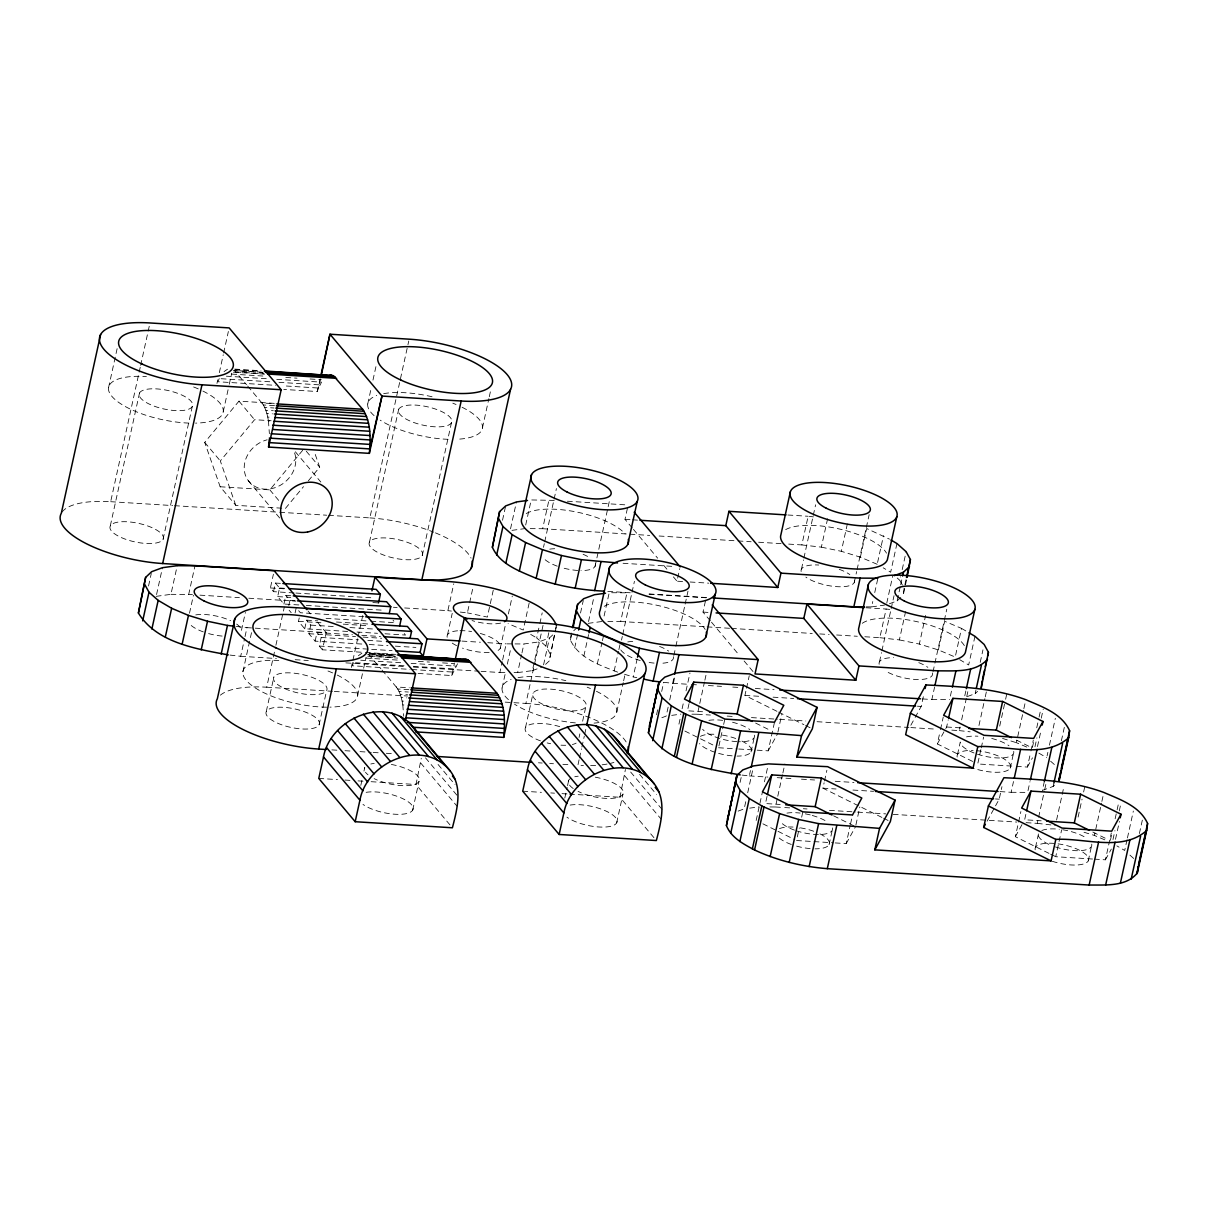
<?xml version="1.0" encoding="UTF-8"?>
<svg xmlns="http://www.w3.org/2000/svg" width="1208" height="1208" viewBox="0 0 1208 1208"><rect width="100%" height="100%" fill="white"/><g stroke="black" fill="none" stroke-linecap="round" stroke-linejoin="round"><path stroke-width="0.75" stroke-dasharray="5 3.75" d="M449.965 824.898L415.99 784.505L421.275 758.262M653.921 837.657L619.946 797.265L625.427 769.436M545.593 664.355L549.232 660.942L555.272 630.651M556.224 627.043L549.232 660.942M617.605 672.131C600.134 665.336 578.859 658.315 570.387 640.044L571.308 633.037M904.112 588.205L903.191 595.212L906.74 579.085M320.498 379.07L317.357 391.528L283.759 389.429M108.539 387.723L117.81 345.548M62.121 512.011A78.158 26.984 12.4 0 1 110.668 501.697L140.249 367.187M140.657 365.344L149.565 324.801M110.305 525.842L139.524 392.947M148.539 586.001L151.287 573.468M163.05 539.387A27.346 9.453 12.4 0 0 127.58 521.796A27.346 9.453 12.4 0 0 119.396 536.654A27.346 9.453 12.4 0 0 163.05 539.387L192.268 406.507A27.346 9.453 12.4 0 0 156.783 388.901A27.346 9.453 12.4 0 0 148.614 403.774A27.346 9.453 12.4 0 0 192.268 406.507M156.557 594.547L162.461 567.684M216.957 383.434L217.742 379.841M219.328 372.683L223.254 354.774M223.646 352.978L228.372 331.49M156.164 596.344L170.932 594.336L177.229 565.691M223.238 411.717L228.886 386.047M229.293 384.204L231.709 373.212M170.932 594.336L188.674 594.457L194.986 565.797M189.49 613.226L193.431 595.317M241.449 630.365L245.39 612.456M230.033 655.083L240.694 656.291L244.62 638.383M245.013 636.601L246.991 627.647L326.19 632.599L322.4 649.783L363.472 652.35M242.899 671.754L252.185 629.579M294.057 592.947L273.521 591.663L270.396 587.949L273.416 574.193M317.357 391.528L320.12 378.995M273.521 591.663L275.409 583.056L281.011 583.404M298.859 604.951L283.925 604.03L277.674 596.601L279.561 588.009L275.409 583.056M283.925 604.03L285.813 595.423L291.415 595.786M220.384 695.174A78.158 26.984 12.4 0 1 266.696 687.216L275.515 647.095M275.907 645.268L284.333 606.975M288.833 605.54L289.965 600.376L285.813 595.423M266.319 711.361L273.884 676.978M295.084 612.954L296.217 607.79M347.647 631.452L304.718 628.764L298.482 621.335L299.237 617.907M304.718 628.764L306.606 620.157L317.81 620.867M361.781 644.045L315.122 641.131L308.886 633.702L310.773 625.11L306.606 620.157M315.122 641.131L317.009 632.524L352.479 634.744M367.73 403.94L371.354 387.436M372.97 380.097L376.201 365.435M322.4 649.783L319.289 646.069L321.177 637.477L317.009 632.524M319.063 724.906A27.346 9.453 12.4 0 0 283.593 707.314A27.346 9.453 12.4 0 0 275.424 722.173A27.346 9.453 12.4 0 0 319.063 724.906L326.628 690.523A27.346 9.453 12.4 0 0 291.158 672.931A27.346 9.453 12.4 0 0 282.989 687.79A27.346 9.453 12.4 0 0 326.628 690.523M328.546 515.318L369.859 517.9L408.757 341.018M369.482 542.045L398.7 409.165M351.317 667.45L352.51 662.075M352.902 660.293L357.628 638.806M358.021 637.009L362.747 615.521M357.613 695.748L363.246 670.062M363.653 668.235L366.069 657.227M360.815 785.396L362.007 780.021M363.97 771.066L364.756 767.488A28.131 9.709 12.4 0 0 367.987 774.796M422.241 555.605A27.346 9.453 12.4 0 0 386.756 537.998A27.346 9.453 12.4 0 0 378.587 552.871A27.346 9.453 12.4 0 0 422.241 555.605L451.46 422.709A27.346 9.453 12.4 0 0 415.975 405.118A27.346 9.453 12.4 0 0 407.806 419.976A27.346 9.453 12.4 0 0 451.46 422.709M482.43 427.934L488.878 398.595M489.285 396.752L490.493 391.256M404.665 607.956L447.866 610.659L453.77 583.796M447.504 634.804L452.23 613.317M412.713 810.07L419.01 781.425M418.119 673.445L451.716 675.544L454.48 663.011M460.293 612.079L467.39 612.879L472.902 587.813M502.513 520.255L505.654 505.925M493.257 590.199L487.353 617.062L467.39 612.879M510.531 528.817L516.435 501.954M525.691 525.027L531.203 499.946L554.472 500.399M500.248 648.364L505.759 623.283M508.372 613.951L512.298 596.042M481.101 671.331L499.87 672.509L502.241 661.758M502.634 659.976L506.182 643.849L513.279 643.894M502.09 687.971L505.729 671.467M507.33 664.128L510.561 649.451M530.221 528.636L542.649 528.711L548.945 500.067M529.134 603.169L523.23 630.032L508.085 623.615M543.494 547.345L544.295 543.676M544.702 541.833L556.42 488.576M514.079 672.599L517.628 672.614L521.569 654.706M521.962 652.924L523.925 643.97L538.692 641.961L549.474 637.975L553.098 634.562M550.153 653.936L545.865 646.084L536.684 637.93L539.447 625.397M539.84 623.6L542.196 612.864M517.628 672.614L532.396 670.621L538.692 641.961M505.216 702.135L525.888 703.418L530.297 683.366M530.689 681.538L543.117 625.019M525.51 727.563L533.075 693.181M545.865 646.084L549.413 629.972M543.57 664.838L549.474 637.975M555.665 628.87L556.45 625.291M570.387 640.044L571.973 632.871M580.519 613.015L583.283 600.482M574.676 647.896L578.209 631.769M595.031 566.416L609.572 500.293M588.538 621.576L593.656 598.292M583.857 656.05L588.583 634.562M632.252 527.971L625.004 519.334L627.752 506.801M604.091 615.989L609.209 592.705L626.967 592.826L620.655 621.471L606.461 621.38M564.785 798.141L567.141 787.405M567.534 785.608L568.711 780.232M579.055 737.499L579.855 733.875M582.634 721.206L585.82 706.74A27.346 9.453 12.4 0 0 550.35 689.134A27.346 9.453 12.4 0 0 542.166 704.007A27.346 9.453 12.4 0 0 585.82 706.74M597.311 663.947L602.037 642.46M602.43 640.678L603.623 635.302M579.085 759.787L577.892 765.268A78.158 26.984 12.4 0 0 583.434 765.525M579.493 757.975L581.501 748.854M581.894 747.027L584.31 736.095M584.702 734.268L585.91 728.801M614.147 671.074L618.481 651.369M618.874 649.587L620.444 642.414M621.501 640.104L622.316 636.435M622.709 634.593L631.603 594.185M632.01 592.343L634.426 581.335M616.79 711.95L623.253 682.611M623.645 680.784L624.853 675.272M636.812 677.673L633.188 676.918L637.129 659.009M616.669 822.829L622.966 794.185M682.611 581.531L677.009 581.184L679.757 568.651M656.563 714.728L657.741 709.353M661.682 691.444L663.645 682.49M673.853 655.491L675.468 648.152M675.861 646.31L684.755 605.903M685.147 604.06L687.986 591.21M663.796 682.309L672.675 683.305L674.245 676.148M668.13 707.163L666.152 716.117L660.006 718.398M669.7 700.006L674.819 676.722M710.259 620.731L703.011 612.094L705.759 599.561M678.941 724.136L680.119 718.76M682.112 708.749L683.683 701.591M686.038 690.84L689.979 672.931M689.028 703.63L687.443 710.787L705.85 711.95M691.912 714.185L697.394 714.23L699.372 705.276M699.764 703.479L704.49 681.991M704.883 680.195L706.846 671.24M718.926 745.955L723.245 726.25M723.652 724.468L724.83 719.092M776.94 711.301L744.928 695.415L746.106 690.04M746.499 688.243L749.262 675.71M740.081 782.422L741.667 775.249M751.044 751.935L754.2 737.605M742.029 775.083L749.277 775.913L750.455 770.538M788.688 544.098L801.84 544.929L808.137 516.269L813.467 516.873M745.744 801.719L744.173 808.877L738.013 811.157M747.707 792.765L752.826 769.481M801.478 569.074L803.486 559.893M803.894 558.051L815.611 504.778M757.159 750.168L768.197 750.847L774.509 722.203M756.163 820.474L762.459 791.829M764.453 781.803L767.593 767.473M777.892 732.139L781.833 714.23M801.84 544.929L821.365 547.149L827.661 518.489M767.035 796.389L765.464 803.546L780.172 804.468M769.919 806.944L775.415 806.989L777.378 798.035M777.771 796.238L782.497 774.751M782.89 772.954L784.868 764M877.189 564.287L860.368 557.16L841.327 551.316L847.623 522.671M797.325 836.918L799.288 827.963M801.659 817.227L802.837 811.851M854.222 582.618L856.638 571.595M857.046 569.768L865.925 529.361M866.332 527.519L869.156 514.653M860.368 557.16L866.665 528.515L889.481 539.145M881.915 817.423L822.935 788.175L824.113 782.799M824.52 781.002L826.876 770.266M877.582 562.49L883.501 535.627M866.272 606.839L871.602 606.884L872.78 601.509M874.743 592.554L877.899 578.224M829.065 844.679L832.206 830.364M896.955 543.54L890.658 572.199L883.184 567.805M886.763 603.079L892.667 576.216M864.822 636.752L879.847 637.688L886.159 609.028L889.707 609.436M879.484 661.833L881.508 652.637M881.9 650.81L890.794 610.402M891.187 608.56L894.026 595.71M902.406 585.065L899.839 580.353L900.624 576.76M902.21 569.602L906.136 551.694M889.435 603.743L897.136 600.889L900.292 586.559M900.685 584.778L902.648 575.823M835.181 842.927L846.219 843.607L850.145 825.698M850.553 823.916L852.516 814.962M904.913 584.612L906.483 577.454M855.913 824.898L859.839 806.989M879.847 637.688L899.371 639.908L905.668 611.248M938.374 649.919L944.671 621.274L961.508 628.386L955.211 657.046L938.374 649.919L919.333 644.075L925.63 615.431M915.151 717.416L921.191 706.438L923.546 695.687M933.029 671.708L946.77 609.255M922.474 698.934L931.851 699.523L934.615 686.99M972.666 761.448L937.332 743.932L940.096 731.399M940.488 729.602L943.237 717.069M950.394 696.05L951.964 688.892M937.332 743.932L946.634 727.005L948.22 719.847M974.962 636.299L968.665 664.959L959.696 659.674M964.769 695.838L965.947 690.463M951.813 730.13L959.258 730.598L960.043 727.02M961.628 719.862L966.355 698.36M966.747 696.578L968.318 689.406M957.491 754.592L960.254 742.044M980.216 662.361L982.965 649.829M967.457 696.503L975.158 693.649L975.943 690.07M978.963 725.495L984.867 698.632M985.26 696.85L986.438 691.474M980.866 749.624L977.71 763.954L1014.509 766.265M981.258 747.843L983.614 737.091M999.711 726.099L1005.222 701.018M1005.615 699.236L1006.793 693.86M987.117 821.168L999.197 799.198L1001.945 786.665M1010.235 768.137L1013.391 753.807M1026.8 747.088L1016.381 742.678L1023.478 710.455M1023.871 708.658L1025.441 701.501M999.982 791.587L1011.141 792.297L1013.497 781.546M1016.351 766.37L1027.389 767.065L1030.545 752.735M1030.937 750.953L1033.293 740.202M1032.402 747.495L1033.973 740.338M1036.736 727.805L1038.699 718.851M1039.091 717.054L1040.677 709.896M1034.969 746.786L1036.932 737.831M1041.266 718.141L1043.229 709.187M1048.997 853.376L1015.354 836.691L1020.866 811.61M1037.476 746.559L1041.024 730.447M1028.008 790.606L1029.986 781.651M1025.834 814.388L1024.656 819.764L1041.205 820.806M1047.079 755.921L1047.865 752.342M1049.435 745.17L1055.339 718.307M1044.346 781.44L1042.383 790.394L1053.165 786.408L1056.532 783.237M1026.105 822.663L1037.279 823.358L1044.361 791.119M1044.754 789.337L1046.324 782.165M1035.498 847.352L1038.654 833.022A27.346 9.453 12.4 0 0 1052.092 845.751M1061.379 740.791L1064.52 726.461M1053.165 786.408L1053.95 782.829M1056.577 820.051L1064.052 786.015M1092.53 859.024L1055.732 856.714L1061.636 829.851M1078.11 817.061L1082.051 799.152M1083.621 791.995L1084.799 786.619M1088.257 860.896L1091.398 846.566M1104.807 839.847L1094.403 835.438L1101.485 803.199M1101.877 801.417L1103.055 796.042M1094.357 859.13L1105.411 859.824L1111.315 832.961M1110.409 840.255L1111.994 833.097M1115.135 818.767L1116.72 811.61M1117.113 809.813L1118.684 802.656M1112.976 839.545L1114.954 830.591M1119.272 810.9L1120.858 803.728M1115.497 839.318L1119.423 821.41M1127.049 839.726L1124.693 850.462L1116.871 845.887M1127.441 837.929L1133.346 811.066M1139.386 833.55L1142.542 819.22M451.716 675.544L457.5 663.826M219.252 378.602L217.848 381.743L275.681 385.352M276.753 379.342L321.524 382.151L318.595 388.04L283.155 385.82M353.627 662.618L352.207 665.759L410.056 669.383M768.197 750.847L777.499 733.936M910.832 725.268L914.29 718.986M846.219 843.607L855.521 826.695M1027.389 767.065L1032.463 757.839M1015.354 836.691L1022.965 822.844M1105.411 859.824L1111.315 849.058M281.751 508.191L235.756 505.306L220.158 486.764L204.726 442.4L238.973 401.147L273.929 403.336M235.756 505.306L220.324 460.943L254.571 419.704L271.136 420.731M220.158 486.764L269.822 489.859L304.084 448.606M285.435 508.417L303.495 486.658M308.312 480.859L319.682 467.164L314.79 453.106M573.74 630.757L577.364 627.345M897.136 600.889L900.775 597.477M975.158 693.649L977.574 691.384M224.054 371.596L227.512 369.225M358.414 655.627L361.887 653.256M532.396 670.621L541.637 667.209M511.981 530.357L524.906 528.606M588.145 623.358L602.913 621.365M871.602 606.884L884.513 605.117M671.693 715.378L680.919 714.124M749.7 808.137L758.941 806.884M515.046 643.909L523.925 643.97M499.87 672.509L505.201 672.539M931.851 699.523L949.609 699.628M1011.141 792.297L1027.615 792.388M234.729 369.089L260.988 370.765M234.986 369.693L261.109 371.324M262.302 372.23L234.322 370.478L246.507 384.673M233.235 370.645L263.087 372.502M235.862 372.019L263.857 373.77M233.386 372.185L265.096 374.163M231.709 374.087L265.292 376.186M285.813 377.47L297.002 378.164M310.063 378.98L321.268 379.69M226.364 376.186L267.421 378.753M221.124 378.723L271.498 381.864M278.957 382.332L320.014 384.899M247.685 386.077L261.864 402.944L274.926 403.759M261.864 402.944L263.314 404.952L274.503 405.661M263.314 404.952L264.643 407.398L273.974 407.987M264.643 407.398L265.82 410.267L273.295 410.72M265.82 410.267L266.862 413.483L272.464 413.831M266.862 413.483L267.738 417.047L271.468 417.273M267.738 417.047L268.433 420.882L272.162 421.124M567.367 501.214L628.145 505.019M787.888 515.001L808.137 516.269M625.004 519.334L630.591 519.697M632.464 519.802L638.066 520.165M110.668 501.697L172.653 505.578M174.526 505.684L277.825 512.147M279.712 512.268L326.658 515.212M542.649 528.711L649.708 535.416M659.1 536.005L736.11 540.822M737.982 540.927L751.134 541.758M758.639 542.226L781.183 543.63M623.056 563.275L674.623 566.507M690.07 581.999L708.734 583.162M607.805 591.376L630.35 592.781M649.119 593.959L707.344 597.598M649.058 594.2L706.151 597.779M865.894 607.76L886.159 609.028M703.011 612.094L708.613 612.456M279.561 588.009L285.163 588.356M270.396 587.949L287.202 588.991M295.915 593.053L374.314 597.96M277.674 596.601L290.751 597.416M372.879 602.55L378.481 602.913M289.965 600.376L295.567 600.723M188.674 594.457L192.434 594.683M199.954 595.151L239.395 597.628M248.788 598.217L295.733 601.146M393.4 607.262L397.16 607.488M620.655 621.471L705.185 626.756M707.058 626.876L729.602 628.281M731.474 628.402L812.244 633.46M819.749 633.928L829.141 634.517M836.646 634.985L857.318 636.269M306.319 605.419L384.718 610.327M363.834 616.714L300.369 612.743L298.285 610.266M326.054 618.375L368.984 621.063M370.856 621.184L395.122 622.694L393.038 620.217M336.473 622.029L370.071 624.128M298.482 621.335L322.747 622.86M343.283 624.143L369.406 625.774M310.773 625.11L336.911 626.741M349.973 627.556L374.238 629.081M356.994 632.026L377.515 633.309M384.99 633.777L405.511 635.061L403.442 632.584M461.969 641.086L480.391 642.233M487.76 642.701L506.182 643.849M361.811 635.332L380.475 636.495M308.886 633.702L355.545 636.631M363.019 637.099L381.683 638.262M321.177 637.477L358.504 639.817M367.836 640.391L384.642 641.448M369.255 644.513L387.919 645.676M395.394 646.144L415.914 647.428M319.289 646.069L392.087 650.629M365.329 652.471L395.197 654.343M369.089 653.105L395.348 654.796M370.781 653.679L395.046 655.189M369.346 653.724L395.469 655.355M394.805 656.14L368.682 654.51L380.867 668.704M367.594 654.661L395.59 656.412M370.237 656.05L396.345 657.681M367.745 656.201L397.598 658.073M366.069 658.103L399.652 660.202M418.315 661.38L429.504 662.075M442.566 662.89L453.755 663.585M360.739 660.217L401.781 662.784M411.113 663.358L455.884 666.167M355.484 662.739L404.001 665.774M413.332 666.363L454.374 668.93M240.694 656.291L276.375 658.526M295.16 659.704L308.297 660.519M345.865 662.875L404.091 666.514M413.483 667.103L479.214 671.21M672.675 683.305L689.572 684.362M691.444 684.483L697.091 684.845M708.356 685.54L721.508 686.37M732.773 687.065L740.278 687.548M755.302 688.485L774.086 689.662M411.913 669.504L452.97 672.071M744.928 695.415L761.81 696.472M773.06 697.167L793.686 698.466M917.431 706.197L921.191 706.438M382.045 670.108L396.239 686.975L409.301 687.79M396.239 686.975L397.674 688.983L408.878 689.677M397.674 688.983L399.002 691.429L408.334 692.018M946.634 727.005L963.199 728.046M399.002 691.429L400.195 694.283L407.655 694.751M266.696 687.216L332.427 691.323M334.299 691.444L407.549 696.019M697.394 714.23L710.425 715.045M727.171 716.087L734.615 716.555M751.452 717.597L777.71 719.243M779.583 719.364L805.827 721.01M817.076 721.704L908.96 727.458M910.832 727.578L936.925 729.209M400.195 694.283L401.222 697.514L406.824 697.862M401.222 697.514L402.098 701.063L405.828 701.304M402.098 701.063L402.793 704.913L406.522 705.14M718.534 747.752L736.925 748.9M738.768 749.02L755.332 750.047M331.853 749.881L337.485 750.228M344.99 750.697L352.51 751.165M360.014 751.633L371.294 752.342M373.166 752.463L378.799 752.811M386.318 753.279L391.951 753.626M538.451 762.792L542.196 763.033M549.716 763.501L553.475 763.743M562.868 764.317L568.5 764.679M749.277 775.913L767.895 777.076M777.197 777.665L792.086 778.586M801.463 779.175L814.585 779.99M835.211 781.289L853.965 782.452M822.935 788.175L836.057 788.99M852.939 790.047L873.565 791.331M995.452 798.956L999.197 799.198M318.776 778.42L337.47 779.598M344.944 780.051L350.562 780.413M358.036 780.881L363.638 781.229M371.113 781.697L415.99 784.505M522.732 791.18L541.426 792.342M550.773 792.931L554.517 793.173M561.992 793.641L567.609 793.988M569.466 794.109L619.946 797.265M775.415 806.989L782.86 807.442M784.717 807.563L790.304 807.91M803.32 808.726L807.05 808.967M829.458 810.357L855.717 812.003M857.589 812.123L885.721 813.875M893.21 814.358L1016.804 822.074M796.54 840.511L833.339 842.806M447.866 610.659L451.414 611.067M236.345 626.423L246.991 627.647M959.258 730.598L970.13 731.837M1037.279 823.358L1055.399 825.426M821.365 547.149L841.327 551.316M899.371 639.908L919.333 644.075M1002.534 738.435L1016.381 742.678M624.536 674.26L633.188 676.918M1084.014 832.252L1094.403 835.438M1016.502 740.126L1031.647 747.646M1092.832 832.055L1107.978 839.56M778.631 712.131L803.909 724.664M805.6 725.51L810.644 728.016M1050.673 854.207L1055.732 856.714M755.634 723.079L770.779 730.598M883.607 818.269L888.665 820.776M684.876 731.051L713.475 745.245M833.641 815.838L853.83 825.849M762.882 823.811L776.351 830.485M778.028 831.33L794.849 839.666M961.508 628.386L967.487 631.905M1038.865 753.128L1046.672 757.703M530.705 634.411L536.684 637.93M897.212 578.013L899.839 580.353M1050.613 761.206L1055.868 765.872M1129.933 855.128L1133.874 858.631M633.46 529.406L657.65 558.171M663.705 565.359L667.329 569.678M673.385 576.865L677.009 581.184M711.482 622.165L739.296 655.249M744.128 661.003L753.807 672.494M639.606 774.343L656.593 794.547M630.667 772.048L662.211 809.556M624.672 775.763L661.078 819.054M306.303 451.248L319.682 467.164M295.356 451.777L320.845 482.067M238.973 401.147L254.571 419.704M269.822 489.859L279.425 501.275M248.289 480.678L279.833 518.187M204.726 442.4L220.324 460.943M438.066 764.468L455.054 784.671M308.04 611.021L310.456 613.89M317.719 622.528L326.19 632.599M425.488 757.839L458.255 796.797M420.716 763.018L457.122 806.295M289.12 610.206L291.204 612.683M402.793 704.913L403.699 716.193M268.433 420.882L269.384 433.642M832.538 827.903A27.346 9.453 12.4 0 1 796.057 830.681M794.456 830.123A27.346 9.453 12.4 0 1 780.64 822.014M786.937 813.105A27.346 9.453 12.4 0 1 800.104 813.06M805.313 813.845A27.346 9.453 12.4 0 1 810.553 814.992M812.259 815.46A27.346 9.453 12.4 0 1 826.408 821.365M819.96 833.867A27.346 9.453 12.4 0 1 814.992 848.846M810.13 848.605A27.346 9.453 12.4 0 1 792.901 845.011M791.3 844.452A27.346 9.453 12.4 0 1 777.484 836.329M779.507 828.612A27.346 9.453 12.4 0 1 793.58 827.087M800.421 827.857A27.346 9.453 12.4 0 1 814.071 831.376M1035.18 849.798A27.346 9.453 12.4 0 1 1064.278 844.981A27.346 9.453 12.4 0 1 1087.744 861.621A27.346 9.453 12.4 0 1 1050.492 860.655M1091.715 844.12A27.346 9.453 12.4 0 1 1053.648 846.325M1041.855 830.5A27.346 9.453 12.4 0 1 1059.295 829.277M1062.753 829.745A27.346 9.453 12.4 0 1 1087.004 838.518M673.369 656.714A27.346 9.453 12.4 0 1 661.984 663.252M654.102 663.086A27.346 9.453 12.4 0 1 648.938 662.437M640.24 660.519A27.346 9.453 12.4 0 1 619.976 648.077M627.767 641.916A27.346 9.453 12.4 0 1 634.351 641.463M659.598 646.446A27.346 9.453 12.4 0 1 668.658 651.112M932.546 672.931A27.346 9.453 12.4 0 1 916.041 679.485A27.346 9.453 12.4 0 1 885.283 670.817M879.152 664.279A27.346 9.453 12.4 0 1 893.543 657.665M918.79 662.648A27.346 9.453 12.4 0 1 927.835 667.329M862.285 623.298A54.707 18.89 12.4 0 1 916.434 621.546A54.707 18.89 12.4 0 1 964.513 645.933M604.211 606.341A54.707 18.89 12.4 0 1 658.36 605.586A54.707 18.89 12.4 0 1 705.185 629.459M366.145 792.327A28.131 9.709 12.4 0 1 406.205 800.496A28.131 9.709 12.4 0 1 402.626 814.177A28.131 9.709 12.4 0 1 362.974 804.422M391.347 764.438A28.131 9.709 12.4 0 1 417.862 782.769A28.131 9.709 12.4 0 1 374.118 778.616M370.811 764A28.131 9.709 12.4 0 1 374.223 763.441M570.101 805.087A28.131 9.709 12.4 0 1 610.176 813.256A28.131 9.709 12.4 0 1 606.582 826.936A28.131 9.709 12.4 0 1 566.929 817.182M595.302 777.182A28.131 9.709 12.4 0 1 621.818 795.528A28.131 9.709 12.4 0 1 578.073 791.376M573.226 788.522A28.131 9.709 12.4 0 1 570.901 778.194M574.781 776.759A28.131 9.709 12.4 0 1 578.194 776.2M754.517 735.144A27.346 9.453 12.4 0 1 738.556 741.727M736.925 741.652A27.346 9.453 12.4 0 1 702.633 729.255M708.93 720.346A27.346 9.453 12.4 0 1 723.819 720.512M732.546 722.233A27.346 9.453 12.4 0 1 749.806 729.541M741.954 741.108A27.346 9.453 12.4 0 1 736.986 756.087M732.124 755.846A27.346 9.453 12.4 0 1 699.477 743.569M700.429 736.382A27.346 9.453 12.4 0 1 715.574 734.328M722.414 735.113A27.346 9.453 12.4 0 1 736.065 738.616M976.426 750.666A27.346 9.453 12.4 0 1 1010.567 767.261A27.346 9.453 12.4 0 1 972.485 767.895M957.174 757.038A27.346 9.453 12.4 0 1 973.15 750.455M1013.708 751.361A27.346 9.453 12.4 0 1 975.626 753.581M974.071 752.992A27.346 9.453 12.4 0 1 960.315 742.709M966.536 736.88A27.346 9.453 12.4 0 1 977.921 736.216M991.738 738.45A27.346 9.453 12.4 0 1 1008.997 745.759M369.859 517.9A78.158 26.984 12.4 0 1 433.702 532.169M435.439 532.864A78.158 26.984 12.4 0 1 471.044 558.111M294.586 452.879A27.346 23.42 -40.1 0 1 276.209 487.247A27.346 23.42 -40.1 0 1 244.605 472.192A27.346 23.42 -40.1 0 1 267.134 439.803M462.09 407.262A58.618 20.234 12.4 0 1 457.892 439.214M448.077 439.304A58.618 20.234 12.4 0 1 380.218 420.188M374.087 415.612A58.618 20.234 12.4 0 1 376.73 395.484M383.706 393.642A58.618 20.234 12.4 0 1 433.959 397.236M452.819 403.185A58.618 20.234 12.4 0 1 456.05 404.499M202.899 391.06A58.618 20.234 12.4 0 1 195.56 423.132M188.886 423.087A58.618 20.234 12.4 0 1 112.555 397.115A58.618 20.234 12.4 0 1 146.394 376.534M193.627 386.968A58.618 20.234 12.4 0 1 199.954 389.656M613.921 762.429A78.158 26.984 12.4 0 1 610.402 763.365M607.065 764.06A78.158 26.984 12.4 0 1 601.569 764.875M595.635 765.374A78.158 26.984 12.4 0 1 590.591 765.57M525.888 703.418A78.158 26.984 12.4 0 1 626.197 742.044M576.14 743.116A27.346 9.453 12.4 0 1 572.365 744.505M565.737 745.26A27.346 9.453 12.4 0 1 560.98 745.17M550.652 743.735A27.346 9.453 12.4 0 1 547.164 742.92M540.505 740.881A27.346 9.453 12.4 0 1 526.945 726.023A27.346 9.453 12.4 0 1 559.999 726.718M596.45 691.293A58.618 20.234 12.4 0 1 592.252 723.23M575.37 722.882A58.618 20.234 12.4 0 1 514.578 704.219M508.447 699.643A58.618 20.234 12.4 0 1 511.105 679.5M518.066 677.673A58.618 20.234 12.4 0 1 565.842 680.648M587.179 687.201A58.618 20.234 12.4 0 1 590.41 688.515M337.274 675.076A58.618 20.234 12.4 0 1 329.92 707.148M326.643 707.178A58.618 20.234 12.4 0 1 247.655 681.901A58.618 20.234 12.4 0 1 280.754 660.565M327.987 670.999A58.618 20.234 12.4 0 1 334.314 673.671M500.656 623.086A27.346 9.453 12.4 0 1 472.056 620.565M222.121 636.072A27.346 9.453 12.4 0 1 206.568 633.007M203.306 631.905A27.346 9.453 12.4 0 1 189.49 623.796M195.787 614.902A27.346 9.453 12.4 0 1 230.592 620.67M236.662 624.098A27.346 9.453 12.4 0 1 241.373 629.7M480.301 633.46A27.346 9.453 12.4 0 1 498.134 650.357M489.18 652.441A27.346 9.453 12.4 0 1 462.498 648.122M456.594 645.631A27.346 9.453 12.4 0 1 451.883 642.867M447.171 637.265A27.346 9.453 12.4 0 1 458.557 630.727M460.021 630.667A27.346 9.453 12.4 0 1 471.603 631.542M595.348 563.955A27.346 9.453 12.4 0 1 580.972 570.569M577.756 570.463A27.346 9.453 12.4 0 1 563.94 568.213M557.265 566.174A27.346 9.453 12.4 0 1 543.449 558.051M549.746 549.157A27.346 9.453 12.4 0 1 557.93 548.734M583.102 554.291A27.346 9.453 12.4 0 1 590.636 558.353M854.539 580.172A27.346 9.453 12.4 0 1 836.948 586.665A27.346 9.453 12.4 0 1 805.857 577.122M801.146 571.52A27.346 9.453 12.4 0 1 818.737 565.027M839.228 569.315A27.346 9.453 12.4 0 1 849.828 574.57M785.653 529.648A54.707 18.89 12.4 0 1 840.164 529.179A54.707 18.89 12.4 0 1 886.506 553.173M526.205 513.581A54.707 18.89 12.4 0 1 576.85 512.071A54.707 18.89 12.4 0 1 625.155 533.906"/><path stroke-width="1.5" d="M269.218 439.606L268.569 447.066L369.361 453.362C370.584 438.625 371.249 422.03 362.627 409.24L333.438 375.718L264.582 370.947M416.005 731.897L503.736 737.393C504.959 722.656 505.608 706.046 496.986 693.271L467.813 659.734L397.221 654.917M228.267 654.887C196.557 648.998 156.481 642.807 138.407 613.015L145.624 577.364L151.695 571.671L162.461 567.684L177.229 565.691L194.986 565.797L274.171 570.75L306.832 609.587M138.407 613.015L145.624 577.364M604.045 591.135C580.927 590.108 557.99 585.956 536.141 578.315C519.953 571.278 500.097 564.634 492.381 547.284L499.599 511.618L505.654 505.925L516.435 501.954L527.519 500.444M492.381 547.284L499.599 511.618M573.151 627.511L577.62 604.378L583.675 598.685L594.442 594.714L605.525 593.204M740.217 774.887C708.235 769.269 666.786 762.837 648.409 732.803L658.707 683.32M648.409 732.803L658.768 682.807L664.823 677.129L675.604 673.143L690.372 671.135L749.655 673.913L817.061 707.36L812.335 728.847L796.812 757.099L973.059 768.122L977.785 746.635L910.379 713.188L925.917 684.951C959.56 686.612 993.882 687.85 1025.834 699.704C1042.006 706.74 1061.877 713.384 1069.593 730.734L1068.672 737.741C1044.271 759.424 1006.732 744.928 977.785 746.635M1146.739 830.002L1137.302 872.976C1126.128 887.019 1105.245 884.785 1089.148 885.056L827.299 868.673C802.218 866.604 777.378 860.64 754.547 849.979C743.6 844.105 731.233 837.778 726.416 825.562L736.714 776.065M726.416 825.562L736.789 775.566L742.845 769.889L753.626 765.902L768.379 763.894L827.661 766.672L895.068 800.119L890.341 821.606L874.819 849.858L1051.081 860.881L1055.807 839.394L988.401 805.947L1003.923 777.71C1037.566 779.371 1071.889 780.61 1103.855 792.463C1120.027 799.5 1139.884 806.144 1147.6 823.494L1146.679 830.5C1122.277 852.184 1084.754 837.688 1055.807 839.394M907.133 577.303L910.424 559.546L906.136 551.694L896.955 543.54L890.975 540.021M982.134 680.95L981.213 687.971L988.431 652.305L984.158 644.453L974.962 636.299L968.982 632.781M1068.234 738.148L1058.782 781.123L1060.141 773.709M1137.302 872.976L1138.147 866.468M321.252 375.477L329.965 334.223L409.15 339.176A78.158 26.984 12.4 0 1 507.164 374.601A78.158 26.984 12.4 0 1 461.169 401.011L381.97 396.058L329.965 334.223L320.905 375.401M100.611 334.525L61.321 513.249A78.158 26.984 12.4 0 0 162.672 563.532L421.864 579.749A78.158 26.984 12.4 0 0 472.132 561.176M142.695 620.867L148.992 592.222L144.703 584.37M162.672 563.532L201.978 384.793L281.177 389.746L268.569 447.066M151.876 629.021L158.173 600.376L148.992 592.222M165.33 636.933L171.642 608.273L158.173 600.376M182.166 644.045L188.463 615.4L171.642 608.273M201.208 649.904L207.504 621.244L188.463 615.4M221.17 654.072L227.466 625.427L234.563 626.227M234.986 618.541L217.349 698.768A78.158 26.984 12.4 0 0 318.701 749.051L326.205 749.519M369.361 453.362L381.97 396.058L369.784 448.908L269.037 442.596M318.701 749.051L336.337 668.824L415.537 673.777L405.299 720.33M323.502 756.933L318.776 778.42L355.182 821.712L452.396 827.782C457.062 809.526 463.011 787.827 450.403 771.217L413.997 727.926C387.3 694.056 330.448 718.111 323.502 756.933L359.909 800.225L355.182 821.712M371.943 590.818L374.978 577.062C420.928 581.29 468.644 578.119 512.69 594.245C528.878 601.282 548.734 607.926 556.45 625.291M378.481 602.913L380.369 594.306L376.201 589.368L282.868 583.524M389.248 613.558L390.773 606.673L386.605 601.735L293.272 595.891M399.652 625.925L401.162 619.055L397.009 614.102L305.548 608.379M421.864 579.749L461.169 401.011M410.056 638.292L411.566 631.422L407.413 626.469L371.943 624.249M374.978 577.062L426.983 638.896L423.208 656.095L420.082 652.38L421.969 643.788L417.802 638.836L384.204 636.737M471.211 568.183L510.516 389.444M455.265 659.432L464.325 618.239L543.524 623.192A78.158 26.984 12.4 0 1 641.524 658.617A78.158 26.984 12.4 0 1 595.529 685.027L516.329 680.074L464.325 618.239M496.654 555.136L502.966 526.477L498.678 518.625M505.835 563.29L512.147 534.631L502.966 526.477M531.565 474.638L522.113 517.613A54.707 18.89 12.4 0 0 573.06 549.897A54.707 18.89 12.4 0 0 628.296 539.417M519.304 571.188L525.601 542.543L512.147 534.631M536.141 578.315L542.437 549.655L525.601 542.543M503.736 737.393L516.329 680.074M555.182 584.159L561.478 555.499L542.437 549.655M527.458 769.692L522.732 791.18L559.138 834.471L656.352 840.541C661.033 822.286 666.967 800.587 654.359 783.977L617.952 740.685C591.256 706.801 534.404 730.87 527.458 769.692L563.864 812.969L559.138 834.471M575.144 588.341L581.441 559.681L617.53 562.943M572.501 627.662L577.62 604.378M578.602 629.987L580.972 619.236L576.699 611.384M594.653 590.561L600.965 561.901M588.976 632.765L590.153 627.39L580.972 619.236M609.572 567.398L600.119 610.372A54.707 18.89 12.4 0 0 651.067 642.641A54.707 18.89 12.4 0 0 706.303 632.161M586.711 725.147L595.529 685.027M627.798 544.34L637.25 501.365A54.707 18.89 12.4 0 0 565.661 466.318A54.707 18.89 12.4 0 0 550.304 496.307A54.707 18.89 12.4 0 0 637.25 501.365M637.522 657.212L639.485 648.258L620.444 642.414L603.623 635.302L590.153 627.39M627.239 753.701L644.876 673.475M644.075 679.198L653.15 681.101L659.447 652.441L678.971 654.661L758.171 659.613L755.015 673.943L855.808 680.24L858.964 665.91L806.959 604.076L803.803 618.405L855.808 680.24M658.813 684.196L649.255 726.295M652.682 740.655L662.135 697.665L657.847 689.813M674.638 674.351L678.971 654.661M661.863 748.809L671.316 705.819L662.135 697.665M674.366 756.148L683.819 713.158M728.937 511.316L780.957 573.151L777.801 587.481L725.797 525.646L728.937 511.316L786.046 514.895M676.54 757.22L685.978 714.245M689.421 701.833L693.754 682.143L743.433 685.253L783.811 705.276L774.509 722.203L724.83 719.092L684.453 699.07L693.754 682.143M705.804 637.099L715.257 594.125A54.707 18.89 12.4 0 0 643.668 559.077A54.707 18.89 12.4 0 0 628.311 589.066A54.707 18.89 12.4 0 0 715.257 594.125M692.154 763.834L701.606 720.844L684.77 713.732L671.316 705.819M711.195 769.677L720.648 726.703L701.606 720.844M752.267 721.418L737.122 713.898L743.433 685.253M790.349 491.792L780.896 534.782A54.707 18.89 12.4 0 0 828.129 565.193A54.707 18.89 12.4 0 0 887.397 559.606L896.834 516.631A54.707 18.89 12.4 0 0 822.18 482.415A54.707 18.89 12.4 0 0 811.761 513.596A54.707 18.89 12.4 0 0 896.834 516.631M731.157 773.845L740.61 730.87L801.538 735.612L817.061 707.36M728.167 816.351L737.212 775.159M730.689 833.399L740.142 790.425L735.868 782.573M751.255 766.959L758.73 732.924M739.87 841.568L749.322 798.579L740.142 790.425M752.373 848.907L761.825 805.917M754.547 849.979L764 807.004M767.427 794.592L771.761 774.902L821.44 778.012L861.817 798.035L852.516 814.962L802.837 811.851L762.459 791.829L771.761 774.902M770.16 856.593L779.613 813.603L762.792 806.491L749.322 798.579M796.812 757.099L801.538 735.612M789.202 862.437L798.654 819.462L779.613 813.603M712.977 597.96L853.845 606.763L860.141 578.119L877.899 578.224M831.965 815.007L815.143 806.657L821.44 778.012M868.356 584.551L858.903 627.526A54.707 18.89 12.4 0 0 906.136 657.952A54.707 18.89 12.4 0 0 965.403 652.365L974.856 609.391A54.707 18.89 12.4 0 0 900.187 575.174A54.707 18.89 12.4 0 0 889.768 606.356A54.707 18.89 12.4 0 0 974.856 609.391M809.164 866.604L818.616 823.63L879.545 828.371L895.068 800.119M827.299 868.673L836.736 825.683M902.648 575.823L903.448 572.245L909.503 566.552M906.483 577.454L910.424 559.546M874.819 849.858L879.545 828.371M910.379 713.188L905.653 734.691L973.059 768.122M925.117 688.53L925.917 684.951M935.007 685.193L938.163 670.863C954.713 670.697 975.309 672.871 987.51 659.311M952.357 687.095L955.905 670.984M948.612 718.05L952.931 698.345L1002.61 701.455L1042.987 721.493L1042.202 725.072M966.34 688.681L970.673 668.975M976.336 688.273L981.455 665.004M982.527 679.168L984.49 670.214M985.275 666.635L986.86 659.462M987.646 655.884L988.431 652.305M1011.458 737.62L996.313 730.115L1002.61 701.455M1051.081 860.881L983.674 827.45L988.401 805.947M1014.297 777.967L1020.594 749.307M1030.379 779.855L1037.068 749.413M1026.619 810.81L1030.953 791.104L1080.631 794.215L1121.009 814.252L1120.224 817.831M1044.346 781.44L1051.836 747.405M1053.95 782.829L1062.617 743.433M1061.319 768.348L1069.593 730.734M1059.28 780.217L1068.733 737.242M1089.465 830.379L1074.32 822.875L1080.631 794.215M1089.148 885.056L1098.601 842.067M1105.622 885.147L1115.075 842.172M1120.39 883.154L1129.842 840.164M1131.171 879.167L1140.624 836.193M1138.54 864.686L1147.6 823.494M1136.788 873.882L1146.241 830.908M359.909 800.225C366.854 761.402 423.706 737.333 450.403 771.217M563.864 812.969C570.81 774.162 627.662 750.092 654.359 783.977M727.261 819.054L727.775 818.148M952.931 698.345L943.644 715.272L984.022 735.31L1033.686 738.405L1042.987 721.493M983.674 827.45L985.396 824.309M1030.953 791.104L1021.651 808.031L1062.028 828.069L1111.707 831.164L1121.009 814.252M894.207 575.657L903.448 572.245M462.634 659.553L466.122 659.175M853.845 606.763L864.49 606.839M330.026 375.084L331.747 375.159M264.416 371.4L333.438 375.718M266.032 372.457L335.069 376.775M267.587 374.012L336.624 378.331M276.798 403.88L362.627 409.24M276.375 405.767L364.061 411.264M275.832 408.108L365.39 413.71M275.152 410.841L366.583 416.564M274.322 413.951L367.609 419.795M275.197 417.515L368.485 423.344M274.02 421.245L369.18 427.194M272.661 425.201L369.693 431.271M272.993 429.474L370.01 435.544M271.241 433.748L370.131 439.939M269.308 438.111L370.056 444.408M639.938 520.27L725.797 525.646M780.957 573.151L860.141 578.119M710.606 583.283L777.801 587.481M806.959 604.076L864.052 607.654M716.072 612.924L803.803 618.405M288.908 588.598L380.369 594.306M297.44 600.844L390.773 606.673M365.707 616.835L401.162 619.055M377.968 629.308L411.566 631.422M426.983 638.896L460.127 640.965M858.964 665.91L938.163 670.863M386.5 641.569L421.969 643.788M395.816 650.855L420.082 652.38M398.942 654.57L423.208 656.095M398.776 655.431L467.813 659.734M404.801 655.944L414.118 656.518M423.449 657.107L434.654 657.801M442.113 658.269L453.302 658.979M400.407 656.488L469.429 660.806M401.947 658.028L470.984 662.346M779.719 690.01L920.587 698.813M797.431 698.692L915.558 706.076M411.158 687.896L496.986 693.271M410.735 689.798L498.436 695.279M412.064 692.244L499.75 697.726M709.534 712.176L737.122 713.898M968.71 728.394L996.313 730.115M409.512 694.872L500.942 700.58M408.681 697.982L501.984 703.811M409.557 701.531L502.845 707.375M408.395 705.261L503.54 711.21M407.036 709.232L504.053 715.302M407.353 713.49L504.37 719.56M405.601 717.779L504.491 723.954M407.398 722.369L504.416 728.439M412.728 727.216L504.144 732.924M437.024 756.45L530.931 762.324M857.71 782.693L998.11 791.482M875.438 791.451L993.565 798.835M785.698 804.815L815.143 806.657M1046.732 821.153L1074.32 822.875M653.15 681.101L660.248 681.901M561.478 555.499L581.441 559.681M639.485 648.258L659.447 652.441M720.648 726.703L740.61 730.87M207.504 621.244L227.466 625.427M798.654 819.462L818.616 823.63M634.2 512.207L680.149 566.854M712.207 604.966L758.171 659.613M611.912 734.207L648.319 777.499M655.159 787.344L658.798 791.678M604.483 729.209L640.889 772.501M595.982 725.887L632.388 769.179M586.695 724.362L623.101 767.654M577.016 724.709L613.422 767.986M567.292 726.884L603.698 770.176M281.177 389.746L229.158 327.912L149.973 322.959A78.158 26.984 12.4 0 0 103.979 349.369A78.158 26.984 12.4 0 0 201.978 384.793M557.9 730.825L594.306 774.117M549.217 736.382L585.623 779.673M541.562 743.328L577.968 786.619M535.235 751.406L571.641 794.698M530.478 760.315L566.869 803.592M415.537 673.777L363.533 611.943L284.333 606.975A78.158 26.984 12.4 0 0 238.338 633.4A78.158 26.984 12.4 0 0 336.337 668.824M407.957 721.448L444.348 764.74M452.411 776.034L454.827 778.918M400.527 716.45L436.934 759.741M392.011 713.128L428.417 756.419M382.74 711.618L419.146 754.894M373.046 711.95L409.452 755.242M363.336 714.124L399.727 757.416M353.944 718.065L390.35 761.357M345.262 723.622L381.668 766.914M337.606 730.583L374.012 773.86M331.264 738.662L367.67 781.938M326.507 747.556L362.913 790.847M617.952 740.685L619.734 743.766M413.997 727.926L416.654 732.546M628.16 746.695A78.158 26.984 12.4 0 1 627.949 752.071M467.239 618.889A27.346 9.453 12.4 0 1 456.443 603.894A27.346 9.453 12.4 0 1 492.079 606.582A27.346 9.453 12.4 0 1 504.431 621.697M645.148 584.808A27.346 9.453 12.4 0 0 688.786 587.541A27.346 9.453 12.4 0 0 653.317 569.934A27.346 9.453 12.4 0 0 645.148 584.808M904.339 601.01A27.346 9.453 12.4 0 0 947.978 603.743A27.346 9.453 12.4 0 0 912.508 586.152A27.346 9.453 12.4 0 0 904.339 601.01M307.602 531.973A27.346 23.42 -40.1 0 0 328.123 490.735A27.346 23.42 -40.1 0 0 283.487 499.327A27.346 23.42 -40.1 0 0 307.602 531.973M401.101 380.173A58.618 20.234 12.4 0 0 492.215 383.374A58.618 20.234 12.4 0 0 412.17 346.726A58.618 20.234 12.4 0 0 401.101 380.173M141.91 363.955A58.618 20.234 12.4 0 0 233.023 367.172A58.618 20.234 12.4 0 0 152.978 330.524A58.618 20.234 12.4 0 0 141.91 363.955M276.27 647.971A58.618 20.234 12.4 0 0 367.383 651.188A58.618 20.234 12.4 0 0 287.338 614.54A58.618 20.234 12.4 0 0 276.27 647.971M535.461 664.189A58.618 20.234 12.4 0 0 626.574 667.405A58.618 20.234 12.4 0 0 546.529 630.757A58.618 20.234 12.4 0 0 535.461 664.189M203.714 600.769A27.346 9.453 12.4 0 0 247.353 603.502A27.346 9.453 12.4 0 0 211.883 585.895A27.346 9.453 12.4 0 0 203.714 600.769M567.126 492.049A27.346 9.453 12.4 0 0 610.78 494.782A27.346 9.453 12.4 0 0 575.31 477.175A27.346 9.453 12.4 0 0 567.126 492.049M826.317 508.251A27.346 9.453 12.4 0 0 869.971 510.984A27.346 9.453 12.4 0 0 834.486 493.392A27.346 9.453 12.4 0 0 826.317 508.251"/></g></svg>
